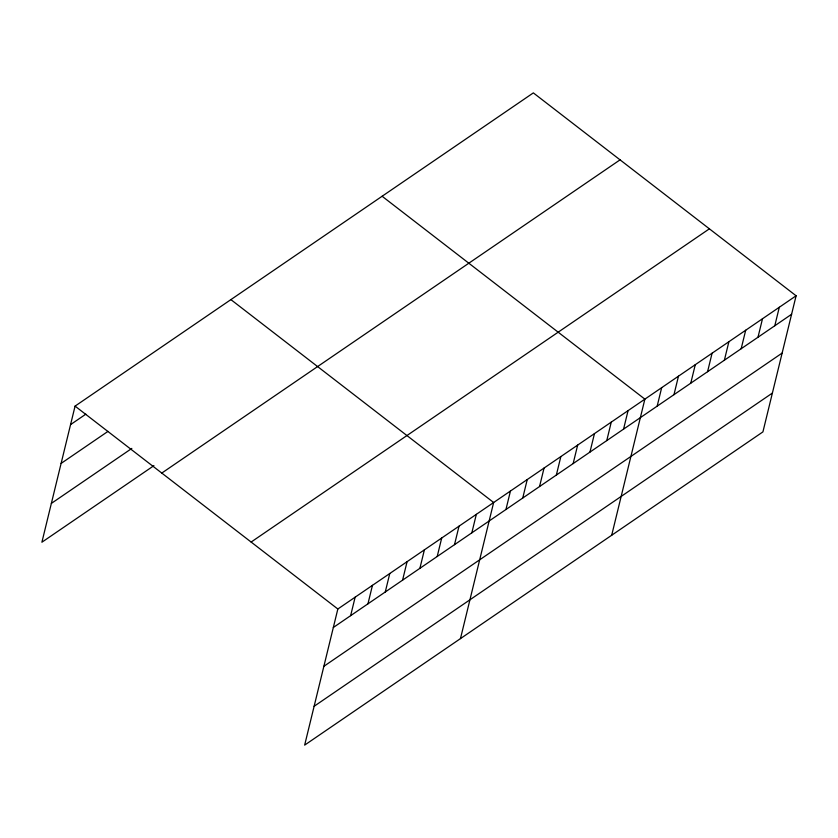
<?xml version="1.0" encoding="UTF-8"?>
<svg xmlns="http://www.w3.org/2000/svg" width="838" height="838" viewBox="0 0 838 838"><rect width="100%" height="100%" fill="white"/><g stroke="black" fill="none" stroke-linecap="round" stroke-linejoin="round"><path stroke-width="1.26" d="M796.1 295.783L337.84 609.006L304.655 745.108L762.926 431.884L796.1 295.783L533.345 92.892L75.074 406.116L41.9 542.217L153.92 465.656M350.64 615.658L355.144 597.169M367.955 603.821L372.46 585.333M385.26 591.995L389.775 573.506M402.575 580.158L407.079 561.67M419.89 568.332L424.395 549.833M437.206 556.495L441.71 538.006M454.51 544.658L459.025 526.17M471.825 532.832L476.33 514.343M460.471 638.608L493.645 502.507L230.89 299.616M505.943 509.514L510.447 491.026M522.744 498.023L527.249 479.535M539.546 486.543L544.051 468.054M556.348 475.052L560.852 456.563M573.15 463.571L577.665 445.083M589.952 452.091L594.467 433.602M606.764 440.599L611.269 422.111M623.566 429.119L628.071 410.63M611.698 535.252L644.872 399.139L382.118 196.26M657.17 406.147L661.674 387.659M673.972 394.667L678.476 376.178M690.774 383.176L695.278 364.687M707.576 371.695L712.08 353.207M724.378 360.204L728.892 341.715M741.18 348.723L745.694 330.235M757.992 337.243L762.496 318.754M774.794 325.752L779.298 307.263M70.57 424.604L85.843 414.161M61.111 463.414L107.955 431.402M51.359 503.408L131.817 448.424M161.786 473.072L620.057 159.849M251.128 542.05L709.388 228.826M333.325 627.494L791.596 314.271M323.866 666.304L782.126 353.081M314.114 706.298L772.385 393.074M75.074 406.116L337.84 609.006"/></g></svg>
